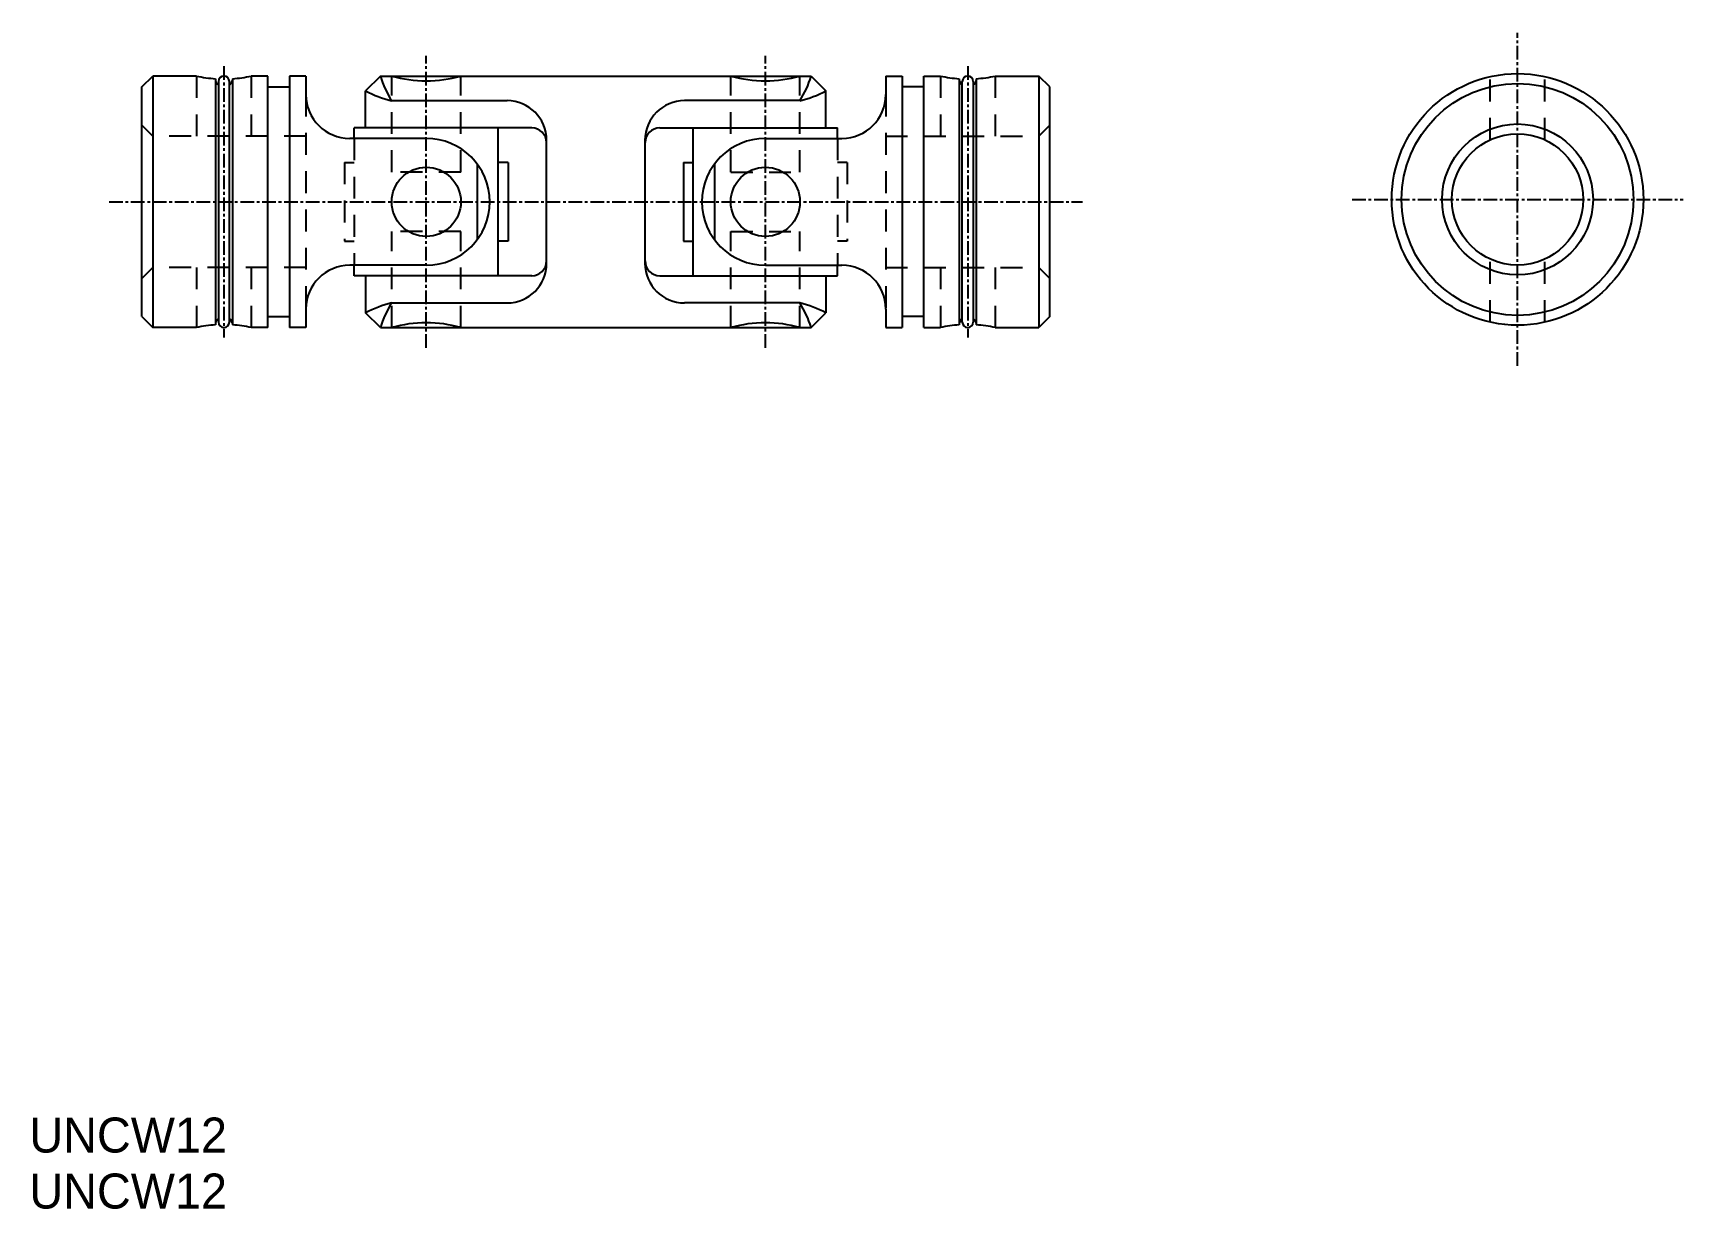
# Model space of a CAD drawing. Extents: x 94 to 245, y 69 to 177.
import ezdxf

# ---------------------------------------------------------------- set-up
doc = ezdxf.new("R2010")
doc.units = 0
doc.linetypes.add('CENTER', pattern=[2, 1.25, -0.25, 0.25, -0.25])
doc.linetypes.add('DASHED', pattern=[3.5, 2, -1.5])
doc.layers.get('0').update_dxf_attribs({"linetype": 'CONTINUOUS'})
doc.layers.add('CENTER', color=1, linetype='CENTER')

msp = doc.modelspace()

# ---------------------------------------------------------------- linework, layer by layer
for p, q in [((104.43, 171.65), (105.43, 172.65)), ((105.43, 172.65), (105.43, 149.65)), ((109.43, 172.65), (105.43, 172.65)), ((111.15, 172.4), (111.15, 149.9)), ((112.7, 172.4), (112.7, 149.9)), ((115.93, 172.65), (114.43, 172.65)), ((115.93, 149.65), (115.93, 172.65)), ((117.93, 172.65), (117.93, 149.65)), ((119.43, 172.65), (117.93, 172.65)), ((119.43, 172.65), (119.43, 170.95)), ((126.23, 172.65), (124.88, 171.3)), ((165.62, 172.65), (166.97, 171.3)), ((172.43, 172.65), (172.43, 170.95)), ((172.43, 172.65), (173.93, 172.65)), ((173.93, 172.65), (173.93, 149.65)), ((175.93, 149.65), (175.93, 172.65)), ((175.93, 172.65), (177.43, 172.65)), ((179.15, 172.4), (179.15, 149.9)), ((180.7, 172.4), (180.7, 149.9)), ((182.43, 172.65), (186.43, 172.65)), ((186.43, 172.65), (186.43, 149.65)), ((187.43, 171.65), (186.43, 172.65)), ((104.43, 150.65), (104.43, 171.65)), ((115.93, 171.65), (117.93, 171.65)), ((124.88, 167.92), (124.88, 171.3)), ((166.97, 167.92), (166.97, 171.3)), ((175.93, 171.65), (173.93, 171.65)), ((187.43, 150.65), (187.43, 171.65)), ((127.26, 170.4), (137.82, 170.4)), ((164.59, 170.4), (154.03, 170.4)), ((140.07, 167.92), (123.84, 167.92)), ((123.84, 166.95), (123.84, 167.92)), ((137.01, 154.39), (137.01, 167.92)), ((151.78, 167.92), (168.01, 167.92)), ((154.84, 154.39), (154.84, 167.92)), ((168.01, 166.95), (168.01, 167.92)), ((130.43, 166.95), (123.43, 166.95)), ((141.43, 155.51), (141.43, 166.79)), ((150.43, 155.51), (150.43, 166.79)), ((161.43, 166.95), (168.43, 166.95)), ((135.07, 164.63), (135.07, 157.68)), ((137.91, 164.76), (137.01, 164.76)), ((137.91, 164.76), (137.91, 157.54)), ((153.94, 164.76), (153.94, 157.54)), ((153.94, 164.76), (154.84, 164.76)), ((156.78, 164.63), (156.78, 157.68)), ((104.43, 161.15), (104.43, 161.15)), ((187.43, 161.15), (187.43, 161.15)), ((137.91, 157.54), (137.01, 157.54)), ((153.94, 157.54), (154.84, 157.54)), ((104.43, 155.9), (104.43, 155.9)), ((187.43, 155.9), (187.43, 155.9)), ((130.43, 155.35), (123.43, 155.35)), ((123.84, 154.39), (123.84, 155.35)), ((140.07, 154.39), (123.84, 154.39)), ((124.88, 154.39), (124.88, 151)), ((151.78, 154.39), (168.01, 154.39)), ((161.43, 155.35), (168.43, 155.35)), ((166.97, 154.39), (166.97, 151)), ((168.01, 154.39), (168.01, 155.35)), ((119.43, 151.35), (119.43, 149.65)), ((126.23, 149.65), (124.88, 151)), ((127.26, 151.91), (137.82, 151.91)), ((164.59, 151.91), (154.03, 151.91)), ((165.62, 149.65), (166.97, 151)), ((172.43, 151.35), (172.43, 149.65)), ((104.43, 150.65), (105.43, 149.65)), ((109.43, 149.65), (105.43, 149.65)), ((115.93, 149.65), (114.43, 149.65)), ((115.93, 150.65), (117.93, 150.65)), ((119.43, 149.65), (117.93, 149.65)), ((172.43, 149.65), (173.93, 149.65)), ((175.93, 150.65), (173.93, 150.65)), ((175.93, 149.65), (177.43, 149.65)), ((182.43, 149.65), (186.43, 149.65)), ((187.43, 150.65), (186.43, 149.65))]:
    msp.add_line(p, q)
at = {"color": 3, "linetype": 'DASHED'}
for p, q in [((109.43, 172.65), (109.43, 167.15)), ((114.43, 172.65), (114.43, 167.15)), ((127.27, 163.86), (127.27, 172.65)), ((133.58, 163.86), (133.58, 172.65)), ((158.27, 163.86), (158.27, 172.65)), ((164.58, 163.86), (164.58, 172.65)), ((177.43, 172.65), (177.43, 167.15)), ((182.43, 172.65), (182.43, 167.15)), ((227.7, 166.83), (227.7, 172.6)), ((232.7, 166.83), (232.7, 172.6)), ((119.43, 170.95), (119.43, 151.35)), ((172.43, 170.95), (172.43, 151.35)), ((105.43, 167.15), (104.43, 168.15)), ((186.43, 167.15), (187.43, 168.15)), ((119.43, 167.15), (105.43, 167.15)), ((123.84, 166.95), (123.84, 155.35)), ((168.01, 166.95), (168.01, 155.35)), ((172.43, 167.15), (186.43, 167.15)), ((122.94, 164.76), (122.94, 157.54)), ((122.94, 164.76), (123.84, 164.76)), ((168.91, 164.76), (168.01, 164.76)), ((168.91, 164.76), (168.91, 157.54)), ((133.58, 163.86), (127.27, 163.86)), ((158.27, 163.86), (164.58, 163.86)), ((133.58, 158.45), (127.27, 158.45)), ((127.27, 149.65), (127.27, 158.45)), ((133.58, 149.65), (133.58, 158.45)), ((158.27, 149.65), (158.27, 158.45)), ((158.27, 158.45), (164.58, 158.45)), ((164.58, 149.65), (164.58, 158.45)), ((122.94, 157.54), (123.84, 157.54)), ((168.91, 157.54), (168.01, 157.54)), ((227.7, 150.15), (227.7, 155.92)), ((232.7, 150.15), (232.7, 155.92)), ((105.43, 155.15), (104.43, 154.15)), ((119.43, 155.15), (105.43, 155.15)), ((109.43, 155.15), (109.43, 149.65)), ((114.43, 155.15), (114.43, 149.65)), ((172.43, 155.15), (186.43, 155.15)), ((177.43, 155.15), (177.43, 149.65)), ((182.43, 155.15), (182.43, 149.65)), ((186.43, 155.15), (187.43, 154.15))]:
    msp.add_line(p, q, dxfattribs=at)
at = {"linetype": 'CONTINUOUS'}
for p, q in [((111.43, 172.15), (111.43, 150.15)), ((112.43, 150.15), (112.43, 172.15)), ((179.43, 150.15), (179.43, 172.15)), ((180.43, 172.15), (180.43, 150.15))]:
    msp.add_line(p, q, dxfattribs=at)
at = {"color": 7, "linetype": 'CONTINUOUS'}
for p, q in [((126.23, 172.65), (165.62, 172.65)), ((126.23, 149.65), (165.62, 149.65))]:
    msp.add_line(p, q, dxfattribs=at)
for centre, radius in [((230.2, 161.37), 11.5), ((230.2, 161.37), 10.6), ((230.2, 161.37), 6.9), ((230.2, 161.37), 6), ((130.43, 161.15), 3.16), ((161.43, 161.15), 3.16)]:
    msp.add_circle(centre, radius)
for centre, radius, start, end in [((111.93, 183.88), 11.5, 257.4442, 266.1379), ((111.93, 172.45), 0.8, 194.4776, 231.3178), ((111.93, 172.15), 0.5, 0, 180), ((111.93, 172.45), 0.8, 308.6822, 345.5224), ((111.93, 183.88), 11.5, 273.8621, 282.5558), ((134.87, 175.25), 9.02, 196.7742, 212.6003), ((130.43, 183.71), 11.5, 254.0672, 285.9328), ((161.43, 183.71), 11.5, 254.0672, 285.9328), ((156.98, 175.25), 9.02, 327.3997, 343.2258), ((179.93, 183.88), 11.5, 257.4442, 266.1379), ((179.93, 172.45), 0.8, 194.4776, 231.3178), ((179.93, 172.15), 0.5, 0, 180), ((179.93, 172.45), 0.8, 308.6822, 345.5224), ((179.93, 183.88), 11.5, 273.8621, 282.5558), ((123.43, 170.95), 4, 180, 270), ((129.3, 179.39), 9.22, 241.3356, 257.2308), ((162.55, 179.39), 9.22, 282.7692, 298.6644), ((168.43, 170.95), 4, 270, 0), ((137.82, 166.79), 3.61, 0, 90), ((154.03, 166.79), 3.61, 90, 180), ((140.07, 166.56), 1.35, 0, 90), ((151.78, 166.56), 1.35, 90, 180), ((130.43, 161.15), 5.8, 270, 90), ((161.43, 161.15), 5.8, 90, 270), ((137.82, 155.51), 3.61, 270, 0), ((140.07, 155.74), 1.35, 270, 0), ((151.78, 155.74), 1.35, 180, 270), ((154.03, 155.51), 3.61, 180, 270), ((123.43, 151.35), 4, 90, 180), ((168.43, 151.35), 4, 0, 90), ((130.11, 140.76), 11.5, 104.323, 117.0517), ((134.87, 147.05), 9.02, 147.3891, 163.206), ((156.98, 147.05), 9.02, 16.794, 32.6109), ((161.74, 140.76), 11.5, 62.9483, 75.677), ((111.93, 138.43), 11.5, 93.8621, 102.5558), ((111.93, 149.85), 0.8, 128.6822, 165.5225), ((111.93, 150.15), 0.5, 180, 0), ((111.93, 149.85), 0.8, 14.4775, 51.3178), ((111.93, 138.43), 11.5, 77.4442, 86.1379), ((130.43, 138.59), 11.5, 74.0672, 105.9328), ((161.43, 138.59), 11.5, 74.0672, 105.9328), ((179.93, 138.43), 11.5, 93.8621, 102.5558), ((179.93, 149.85), 0.8, 128.6822, 165.5225), ((179.93, 150.15), 0.5, 180, 0), ((179.93, 149.85), 0.8, 14.4775, 51.3178), ((179.93, 138.43), 11.5, 77.4442, 86.1379)]:
    msp.add_arc(centre, radius, start, end)
at = {"layer": 'CENTER', "color": 1, "linetype": 'CENTER'}
for p, q in [((230.2, 146.16), (230.2, 176.59)), ((111.93, 173.55), (111.93, 148.75)), ((130.43, 147.8), (130.43, 174.5)), ((161.43, 147.8), (161.43, 174.5)), ((179.93, 173.55), (179.93, 148.75)), ((101.43, 161.15), (190.43, 161.15)), ((215.08, 161.37), (245.33, 161.37))]:
    msp.add_line(p, q, dxfattribs=at)

# ---------------------------------------------------------------- texts
for p in [(94.14, 74.22), (94.14, 69.1)]:
    msp.add_text('UNCW12', height=3.2).set_placement(p)

doc.saveas('drawing.dxf')
